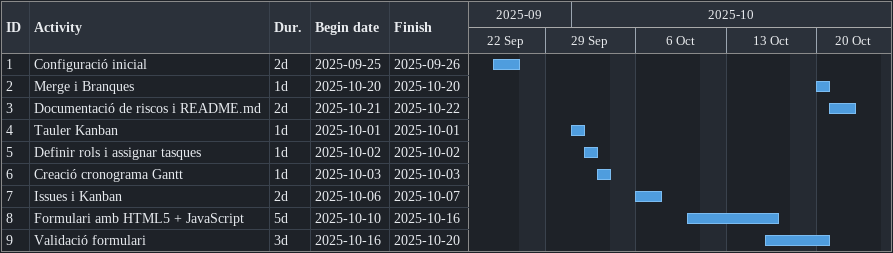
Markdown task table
| ID | Task | Duration | Start | Finish |
|---|---|---|---|---|
| 1 | Configuració inicial | 2d | 2025-09-25 | 2025-09-26 |
| 2 | Merge i Branques | 1d | 2025-10-20 | 2025-10-20 |
| 3 | Documentació de riscos i README.md | 2d | 2025-10-21 | 2025-10-22 |
| 4 | Tauler Kanban | 1d | 2025-10-01 | 2025-10-01 |
| 5 | Definir rols i assignar tasques | 1d | 2025-10-02 | 2025-10-02 |
| 6 | Creació cronograma Gantt | 1d | 2025-10-03 | 2025-10-03 |
| 7 | Issues i Kanban | 2d | 2025-10-06 | 2025-10-07 |
| 8 | Formulari amb HTML5 + JavaScript | 5d | 2025-10-10 | 2025-10-16 |
| 9 | Validació formulari | 3d | 2025-10-16 | 2025-10-20 |
